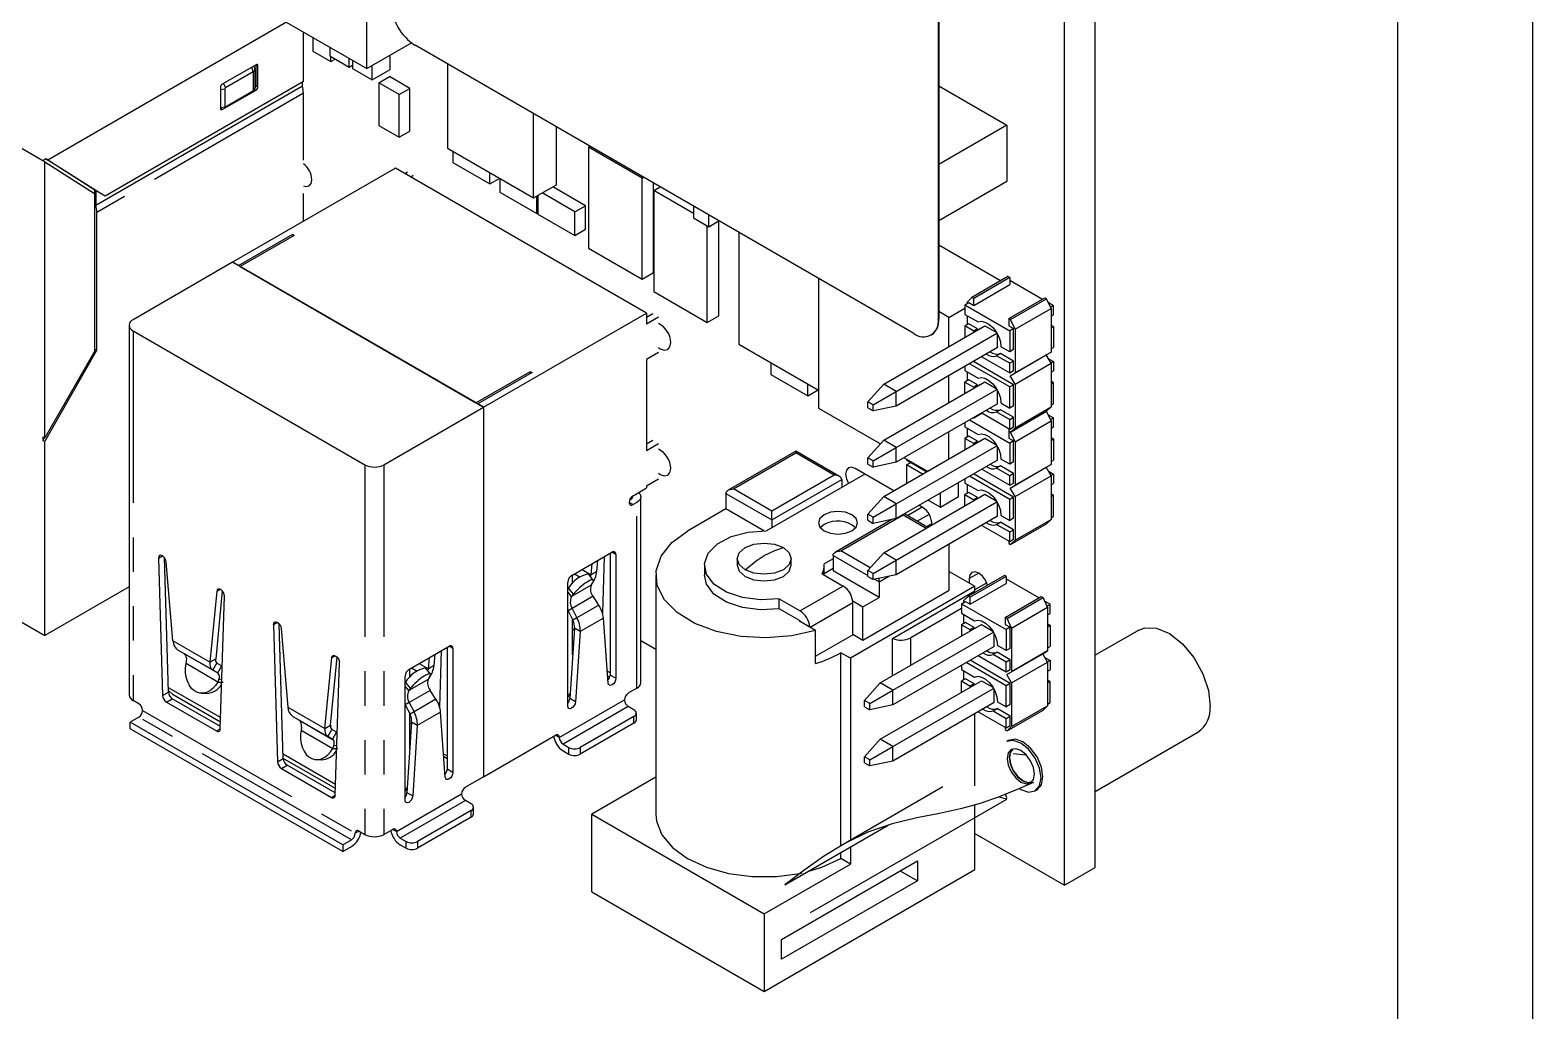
# Model space of a CAD drawing. Extents: x 5 to 415, y 3 to 292.
# Drawn here: x 359.5 to 415, y 59 to 95.2 of the extents above; entities that cross this region are included whole.
import ezdxf

# ---------------------------------------------------------------- set-up
doc = ezdxf.new("R2010")
doc.units = 0
doc.linetypes.add('PHANTOM', pattern=[12.7, 6.35, -1.27, 1.27, -1.27, 1.27, -1.27])
doc.layers.get('0').update_dxf_attribs({"linetype": 'CONTINUOUS'})

msp = doc.modelspace()

# ---------------------------------------------------------------- linework, layer by layer
at = {"color": 7, "linetype": 'CONTINUOUS'}
for p, q in [((415, 5), (415, 292)), ((410, 287), (410, 5)), ((398.842, 64.264), (398.842, 123.871)), ((397.711, 63.611), (397.711, 123.218)), ((393.045, 105.223), (393.045, 84.483)), ((393.063, 105.233), (393.063, 84.493)), ((371.95, 93.732), (371.95, 99.285)), ((359.994, 90.334), (348.906, 96.735)), ((366.647, 96.794), (371.95, 93.732)), ((368.985, 95.444), (360.178, 90.359)), ((369.61, 93.252), (369.61, 95.083)), ((369.962, 94.88), (369.962, 94.371)), ((369.962, 94.371), (370.62, 93.991)), ((370.586, 94.519), (370.586, 94.199)), ((371.95, 93.732), (373.599, 94.684)), ((392.147, 83.964), (373.737, 94.592)), ((367.864, 93.876), (366.619, 93.158)), ((367.864, 93.106), (367.864, 93.876)), ((367.934, 93.065), (367.934, 93.836)), ((370.586, 94.199), (371.305, 93.784)), ((370.62, 93.991), (370.62, 94.18)), ((370.62, 93.991), (370.783, 94.086)), ((371.305, 93.784), (371.305, 94.105)), ((371.305, 93.784), (371.43, 93.857)), ((371.43, 94.032), (371.43, 93.732)), ((372.149, 93.318), (372.149, 93.847)), ((372.821, 93.705), (372.821, 94.235)), ((374.926, 93.905), (374.926, 90.797)), ((369.61, 93.252), (362.299, 89.032)), ((367.755, 93.612), (366.731, 93.021)), ((367.774, 92.926), (367.774, 93.601)), ((367.826, 93.037), (367.826, 93.712)), ((369.575, 93.097), (369.575, 93.232)), ((371.43, 93.732), (372.149, 93.318)), ((372.149, 93.318), (372.821, 93.705)), ((372.396, 93.211), (372.785, 93.436)), ((372.396, 93.211), (372.396, 91.635)), ((373.15, 92.776), (372.396, 93.211)), ((373.539, 93), (372.785, 93.436)), ((361.952, 88.697), (369.575, 93.097)), ((366.548, 93.035), (366.548, 92.265)), ((366.619, 92.224), (367.864, 92.942)), ((366.712, 92.988), (366.712, 92.313)), ((366.712, 92.313), (367.774, 92.926)), ((367.826, 93.037), (367.774, 92.926)), ((369.61, 90.35), (369.61, 92.822)), ((373.15, 92.776), (373.539, 93)), ((373.15, 91.2), (373.15, 92.776)), ((373.539, 91.424), (373.539, 93)), ((393.063, 93.098), (395.577, 91.647)), ((366.712, 92.313), (366.548, 92.288)), ((366.548, 92.265), (366.602, 92.296)), ((372.396, 91.635), (373.15, 91.2)), ((378.108, 88.96), (378.108, 92.068)), ((378.957, 89.45), (378.957, 91.579)), ((395.577, 91.647), (393.063, 90.196)), ((395.577, 91.647), (395.577, 89.573)), ((373.15, 91.2), (373.539, 91.424)), ((374.926, 90.797), (378.108, 88.96)), ((375.127, 90.681), (375.127, 90.266)), ((380.139, 90.837), (380.19, 90.867)), ((382.114, 89.696), (380.139, 90.837)), ((380.139, 90.837), (380.139, 87.104)), ((360.107, 90.4), (359.994, 90.334)), ((360.064, 90.293), (359.994, 90.334)), ((360.064, 80.108), (360.064, 90.293)), ((360.064, 90.293), (361.904, 89.125)), ((360.107, 90.4), (360.178, 90.359)), ((361.917, 89.253), (360.107, 90.4)), ((361.988, 89.212), (360.178, 90.359)), ((373.011, 90.06), (367.001, 86.591)), ((382.275, 84.713), (373.011, 90.06)), ((373.457, 89.909), (373.365, 89.856)), ((375.127, 90.266), (376.492, 89.478)), ((376.492, 89.478), (376.492, 89.893)), ((373.669, 89.787), (373.577, 89.734)), ((376.492, 89.478), (376.852, 89.685)), ((376.869, 89.675), (376.869, 89.177)), ((378.108, 88.96), (378.957, 89.45)), ((380.024, 88.676), (378.82, 89.371)), ((382.114, 89.696), (382.166, 89.726)), ((382.114, 85.963), (382.114, 89.696)), ((382.539, 86.208), (382.539, 89.511)), ((382.545, 89.24), (382.776, 89.374)), ((395.577, 89.573), (393.063, 88.122)), ((361.904, 89.125), (361.904, 83.295)), ((361.917, 83.384), (361.917, 89.253)), ((361.917, 89.253), (361.952, 89.232)), ((361.952, 89.232), (361.988, 89.212)), ((361.952, 89.232), (361.952, 88.697)), ((361.952, 89.232), (362.264, 89.052)), ((362.299, 89.032), (361.988, 89.212)), ((362.264, 89.052), (362.299, 89.032)), ((369.61, 88.097), (369.61, 89.125)), ((376.869, 89.177), (378.234, 88.389)), ((378.234, 88.389), (378.234, 89.033)), ((378.27, 89.053), (378.27, 88.368)), ((379.635, 88.451), (378.431, 89.146)), ((384.015, 88.392), (382.545, 89.24)), ((382.545, 89.24), (382.545, 85.507)), ((361.988, 83.343), (361.988, 88.422)), ((378.234, 88.389), (378.27, 88.41)), ((378.27, 88.368), (379.635, 87.58)), ((379.635, 88.451), (380.024, 88.676)), ((379.635, 87.58), (379.635, 88.451)), ((380.024, 87.805), (380.024, 88.676)), ((384.015, 88.659), (384.015, 88.229)), ((384.015, 88.229), (384.58, 87.902)), ((384.58, 87.902), (384.58, 88.332)), ((379.635, 87.58), (380.024, 87.805)), ((384.521, 84.366), (384.521, 87.937)), ((384.58, 87.902), (384.953, 88.117)), ((384.945, 84.611), (384.945, 88.113)), ((385.685, 87.695), (385.685, 83.57)), ((367.213, 86.468), (369.223, 87.628)), ((369.27, 87.575), (367.283, 86.428)), ((369.223, 87.628), (369.223, 87.548)), ((380.139, 87.104), (382.114, 85.963)), ((395.346, 85.9), (393.063, 87.218)), ((367.001, 86.591), (363.324, 84.468)), ((376.264, 81.243), (367.001, 86.591)), ((367.001, 86.591), (367.213, 86.468)), ((367.283, 86.428), (375.981, 81.406)), ((382.114, 85.963), (382.539, 86.208)), ((388.628, 85.996), (388.628, 81.205)), ((395.621, 86.06), (394.292, 85.292)), ((395.684, 86.023), (394.355, 85.256)), ((395.684, 86.023), (395.621, 86.06)), ((395.684, 86.023), (395.684, 85.764)), ((382.545, 85.507), (384.521, 84.366)), ((394.355, 84.997), (395.684, 85.764)), ((395.684, 85.93), (396.897, 85.23)), ((393.436, 84.553), (394.032, 84.897)), ((394.032, 85.018), (394.176, 85.101)), ((394.032, 85.018), (394.032, 84.665)), ((394.032, 85.018), (395.684, 84.064)), ((394.292, 85.292), (394.122, 85.132)), ((394.122, 85.069), (394.122, 85.132)), ((394.176, 85.101), (394.355, 84.997)), ((394.355, 85.256), (394.292, 85.292)), ((394.355, 84.997), (394.355, 85.256)), ((395.648, 84.51), (396.978, 85.277)), ((395.711, 84.473), (397.04, 85.241)), ((395.882, 84.116), (397.211, 84.883)), ((396.978, 85.277), (397.04, 85.241)), ((397.211, 84.883), (397.04, 85.241)), ((397.102, 85.112), (397.301, 84.997)), ((397.188, 84.932), (397.301, 84.997)), ((397.211, 84.883), (397.211, 83.275)), ((397.301, 84.655), (397.301, 84.997)), ((376.264, 81.243), (382.275, 84.713)), ((382.275, 84.713), (382.275, 84.305)), ((382.508, 84.684), (382.275, 84.549)), ((382.72, 84.562), (382.275, 84.305)), ((384.521, 84.366), (384.945, 84.611)), ((393.436, 84.553), (393.063, 84.769)), ((393.436, 83.481), (393.436, 84.553)), ((394.032, 84.665), (394.516, 84.386)), ((394.122, 84.292), (394.122, 84.613)), ((395.648, 84.51), (395.648, 84.25)), ((395.711, 84.473), (395.648, 84.51)), ((395.882, 84.116), (395.711, 84.473)), ((397.211, 84.603), (397.301, 84.655)), ((363.178, 84.264), (363.178, 70.628)), ((363.324, 84.06), (371.88, 79.12)), ((391.033, 82.094), (394.768, 84.25)), ((391.5, 81.824), (395.214, 83.968)), ((392.782, 83.901), (392.8, 83.912)), ((394.176, 84.323), (394.032, 84.24)), ((394.355, 84.053), (394.032, 84.24)), ((394.032, 84.24), (394.032, 83.825)), ((394.499, 84.136), (394.176, 84.323)), ((394.499, 84.136), (394.355, 84.053)), ((394.356, 84.012), (394.355, 84.053)), ((394.5, 84.095), (394.499, 84.136)), ((394.768, 84.25), (395.191, 84.006)), ((395.235, 83.441), (395.235, 83.929)), ((395.648, 84.25), (395.828, 84.147)), ((395.828, 84.147), (395.684, 84.064)), ((395.684, 84.064), (395.684, 83.286)), ((395.828, 83.369), (395.828, 84.147)), ((395.882, 84.116), (395.882, 82.508)), ((397.211, 84.271), (397.301, 84.219)), ((397.211, 84.167), (397.301, 84.219)), ((397.301, 84.219), (397.301, 83.441)), ((360.064, 79.975), (361.988, 83.343)), ((361.904, 83.295), (360.064, 80.108)), ((361.904, 83.362), (361.917, 83.384)), ((361.917, 83.384), (361.988, 83.343)), ((382.72, 83.255), (382.275, 82.998)), ((385.685, 83.57), (388.628, 81.871)), ((395.235, 83.441), (391.5, 81.285)), ((395.344, 83.223), (395.201, 83.14)), ((395.828, 82.944), (395.344, 83.223)), ((395.684, 83.286), (395.361, 83.473)), ((395.828, 83.369), (395.684, 83.286)), ((397.211, 83.275), (395.882, 82.508)), ((397.031, 83.172), (397.211, 83.275)), ((397.211, 83.39), (397.301, 83.441)), ((382.275, 82.998), (382.275, 79.634)), ((386.873, 82.884), (386.873, 82.448)), ((394.032, 82.747), (394.032, 82.591)), ((395.684, 81.99), (394.202, 82.845)), ((395.828, 82.073), (394.346, 82.928)), ((394.652, 83.104), (395.684, 82.508)), ((395.684, 82.861), (395.201, 83.14)), ((395.828, 82.944), (395.684, 82.861)), ((395.684, 82.508), (395.684, 82.861)), ((395.702, 82.404), (397.031, 83.172)), ((395.828, 82.591), (395.828, 82.944)), ((395.882, 82.093), (397.211, 82.861)), ((397.211, 82.861), (397.031, 83.172)), ((397.112, 83.032), (397.301, 82.923)), ((397.301, 82.923), (397.207, 82.868)), ((397.211, 82.861), (397.211, 81.253)), ((397.301, 82.923), (397.301, 82.581)), ((375.981, 81.406), (377.968, 82.553)), ((378.061, 82.526), (376.052, 81.366)), ((377.968, 82.553), (377.968, 82.472)), ((386.873, 82.448), (388.238, 81.66)), ((391.033, 80.02), (394.768, 82.176)), ((393.436, 81.407), (393.436, 82.403)), ((394.032, 82.591), (394.516, 82.312)), ((394.176, 82.249), (394.032, 82.166)), ((394.032, 82.166), (394.355, 81.979)), ((394.032, 81.751), (394.032, 82.166)), ((394.122, 82.218), (394.122, 82.539)), ((394.499, 82.062), (394.176, 82.249)), ((394.768, 82.176), (395.191, 81.932)), ((395.684, 82.508), (395.828, 82.591)), ((395.702, 82.404), (395.882, 82.508)), ((395.882, 82.093), (395.702, 82.404)), ((397.211, 82.529), (397.301, 82.581)), ((397.301, 82.145), (397.211, 82.197)), ((397.211, 82.093), (397.301, 82.145)), ((397.301, 81.367), (397.301, 82.145)), ((388.238, 81.66), (388.238, 82.096)), ((388.238, 81.66), (388.616, 81.878)), ((390.449, 81.446), (391.033, 82.094)), ((390.646, 81.332), (391.5, 81.824)), ((391.5, 81.824), (391.033, 82.094)), ((391.5, 79.75), (395.214, 81.894)), ((391.5, 81.285), (391.5, 81.824)), ((394.499, 82.062), (394.355, 81.979)), ((394.355, 81.979), (394.356, 81.938)), ((394.499, 82.062), (394.5, 82.021)), ((395.235, 81.367), (395.235, 81.855)), ((395.828, 82.073), (395.684, 81.99)), ((395.684, 81.212), (395.684, 81.99)), ((395.828, 81.295), (395.828, 82.073)), ((395.882, 82.093), (395.882, 80.486)), ((372.587, 79.12), (376.264, 81.243)), ((376.052, 81.366), (376.264, 81.243)), ((376.264, 81.243), (376.264, 67.607)), ((388.628, 81.205), (390.912, 79.886)), ((390.646, 81.332), (390.449, 81.446)), ((390.449, 81.217), (390.449, 81.446)), ((390.449, 81.217), (390.646, 81.103)), ((390.646, 81.103), (390.646, 81.332)), ((391.5, 81.285), (390.646, 81.103)), ((395.235, 81.367), (391.5, 79.211)), ((394.355, 80.849), (394.661, 81.025)), ((394.652, 81.03), (395.684, 80.434)), ((395.201, 81.066), (395.344, 81.149)), ((395.201, 81.066), (395.684, 80.787)), ((395.828, 80.87), (395.344, 81.149)), ((395.361, 81.399), (395.684, 81.212)), ((395.828, 81.295), (395.684, 81.212)), ((395.711, 80.325), (397.04, 81.093)), ((395.882, 80.486), (397.211, 81.253)), ((397.04, 81.093), (397.211, 81.253)), ((397.211, 80.735), (397.04, 81.093)), ((397.211, 81.316), (397.301, 81.367)), ((394.032, 80.673), (394.032, 80.517)), ((394.032, 80.517), (394.516, 80.238)), ((394.122, 80.144), (394.122, 80.465)), ((394.202, 80.771), (395.684, 79.916)), ((394.346, 80.854), (394.355, 80.849)), ((394.355, 80.849), (394.355, 80.859)), ((395.648, 80.455), (395.648, 80.362)), ((395.684, 80.787), (395.828, 80.87)), ((395.684, 80.434), (395.684, 80.787)), ((395.684, 80.434), (395.828, 80.517)), ((395.882, 80.486), (395.711, 80.325)), ((395.828, 80.517), (395.828, 80.87)), ((395.882, 79.968), (397.211, 80.735)), ((397.102, 80.964), (397.301, 80.849)), ((397.188, 80.784), (397.301, 80.849)), ((397.211, 80.735), (397.211, 79.127)), ((397.211, 80.455), (397.301, 80.507)), ((397.301, 80.507), (397.301, 80.849)), ((359.994, 80.149), (360.064, 80.108)), ((359.994, 80.149), (359.994, 80.016)), ((359.994, 80.016), (360.051, 80.116)), ((359.994, 80.016), (360.064, 79.975)), ((360.064, 72.819), (360.064, 79.975)), ((382.507, 80.014), (382.275, 79.879)), ((382.72, 79.891), (382.275, 79.634)), ((390.449, 79.372), (391.033, 80.02)), ((391.033, 77.946), (394.768, 80.102)), ((391.5, 79.75), (391.033, 80.02)), ((393.436, 79.333), (393.436, 80.329)), ((394.176, 80.175), (394.032, 80.092)), ((394.355, 79.905), (394.032, 80.092)), ((394.032, 80.092), (394.032, 79.677)), ((394.499, 79.988), (394.176, 80.175)), ((394.499, 79.988), (394.355, 79.905)), ((394.356, 79.864), (394.355, 79.905)), ((394.5, 79.947), (394.499, 79.988)), ((394.768, 80.102), (395.191, 79.858)), ((395.648, 80.362), (395.648, 80.102)), ((395.711, 80.325), (395.648, 80.362)), ((395.648, 80.102), (395.828, 79.999)), ((395.828, 79.999), (395.684, 79.916)), ((395.684, 79.916), (395.684, 79.138)), ((395.882, 79.968), (395.711, 80.325)), ((395.828, 79.221), (395.828, 79.999)), ((395.882, 79.968), (395.882, 78.36)), ((397.211, 80.123), (397.301, 80.071)), ((397.211, 80.019), (397.301, 80.071)), ((397.301, 80.071), (397.301, 79.293)), ((387.79, 79.62), (385.292, 78.178)), ((389.404, 78.689), (387.79, 79.62)), ((387.79, 79.62), (387.79, 79.553)), ((390.646, 79.258), (390.449, 79.372)), ((390.449, 79.143), (390.449, 79.372)), ((390.646, 79.258), (391.5, 79.75)), ((391.5, 77.676), (395.214, 79.82)), ((391.5, 79.211), (391.5, 79.75)), ((391.791, 79.379), (392.653, 78.881)), ((391.87, 79.334), (391.87, 79.299)), ((395.235, 79.293), (395.235, 79.781)), ((348.835, 79.302), (360.064, 72.819)), ((391.404, 78.16), (389.982, 78.981)), ((390.449, 79.143), (390.646, 79.029)), ((390.646, 79.029), (390.646, 79.258)), ((391.5, 79.211), (390.646, 79.029)), ((395.235, 79.293), (391.5, 77.137)), ((391.87, 79.299), (392.623, 78.864)), ((391.87, 79.112), (392.031, 79.206)), ((392.462, 78.771), (391.87, 79.112)), ((391.87, 79.112), (391.87, 78.429)), ((395.828, 77.925), (394.346, 78.78)), ((394.652, 78.956), (395.684, 78.36)), ((395.344, 79.075), (395.201, 78.992)), ((395.684, 78.713), (395.201, 78.992)), ((395.828, 78.796), (395.344, 79.075)), ((395.684, 79.138), (395.361, 79.325)), ((395.828, 79.221), (395.684, 79.138)), ((395.828, 78.796), (395.684, 78.713)), ((395.702, 78.256), (397.031, 79.024)), ((395.828, 78.443), (395.828, 78.796)), ((397.211, 79.127), (395.882, 78.36)), ((397.031, 79.024), (397.211, 79.127)), ((397.211, 78.713), (397.031, 79.024)), ((397.112, 78.884), (397.301, 78.775)), ((397.211, 79.241), (397.301, 79.293)), ((381.78, 77.976), (382.275, 78.262)), ((382.72, 78.585), (382.275, 78.327)), ((382.275, 78.327), (382.275, 78.262)), ((390.336, 78.777), (386.71, 76.684)), ((389.487, 78.573), (389.487, 78.287)), ((393.799, 77.945), (393.799, 78.464)), ((394.032, 78.599), (394.032, 78.443)), ((394.032, 78.443), (394.516, 78.164)), ((394.122, 78.07), (394.122, 78.391)), ((395.684, 77.842), (394.202, 78.697)), ((395.684, 78.36), (395.684, 78.713)), ((395.684, 78.36), (395.828, 78.443)), ((395.702, 78.256), (395.882, 78.36)), ((395.882, 77.945), (395.702, 78.256)), ((395.882, 77.945), (397.211, 78.713)), ((397.301, 78.775), (397.207, 78.72)), ((397.211, 78.713), (397.211, 77.105)), ((397.211, 78.381), (397.301, 78.433)), ((397.301, 78.775), (397.301, 78.433)), ((381.657, 77.824), (381.709, 77.854)), ((381.921, 77.731), (381.78, 77.65)), ((382.067, 71.077), (382.067, 77.935)), ((385.209, 78.063), (385.209, 77.491)), ((390.449, 77.298), (391.033, 77.946)), ((390.646, 77.184), (391.5, 77.676)), ((391.033, 75.872), (394.768, 78.028)), ((391.5, 77.676), (391.033, 77.946)), ((391.5, 75.602), (395.214, 77.746)), ((391.5, 77.137), (391.5, 77.676)), ((392.677, 77.817), (393.127, 77.557)), ((393.127, 77.557), (393.127, 78.076)), ((393.127, 77.557), (393.799, 77.945)), ((394.176, 78.101), (394.032, 78.018)), ((394.032, 78.018), (394.355, 77.831)), ((394.032, 77.603), (394.032, 78.018)), ((394.499, 77.914), (394.176, 78.101)), ((394.499, 77.914), (394.355, 77.831)), ((394.355, 77.831), (394.356, 77.79)), ((394.499, 77.914), (394.5, 77.873)), ((394.768, 78.028), (395.191, 77.784)), ((395.235, 77.219), (395.235, 77.707)), ((395.828, 77.925), (395.684, 77.842)), ((395.684, 77.064), (395.684, 77.842)), ((395.828, 77.147), (395.828, 77.925)), ((395.882, 77.945), (395.882, 76.338)), ((397.301, 77.997), (397.211, 78.049)), ((397.211, 77.945), (397.301, 77.997)), ((397.301, 77.219), (397.301, 77.997)), ((385.209, 77.491), (383.795, 76.675)), ((386.605, 76.685), (385.209, 77.491)), ((386.906, 77.083), (386.906, 77.41)), ((390.646, 77.184), (390.449, 77.298)), ((390.449, 77.069), (390.449, 77.298)), ((390.646, 76.955), (390.646, 77.184)), ((391.5, 77.137), (390.646, 76.955)), ((395.235, 77.219), (391.5, 75.063)), ((392.658, 76.81), (391.796, 77.308)), ((392.457, 77.553), (391.914, 77.239)), ((392.707, 77.289), (392.268, 77.035)), ((392.457, 77.553), (392.338, 77.621)), ((395.361, 77.251), (395.684, 77.064)), ((395.828, 77.147), (395.684, 77.064)), ((397.211, 77.167), (397.301, 77.219)), ((386.906, 77.083), (386.906, 76.797)), ((388.833, 76.91), (388.694, 76.797)), ((391.353, 77.106), (389.252, 75.892)), ((390.449, 77.069), (390.646, 76.955)), ((394.652, 76.882), (395.684, 76.286)), ((395.201, 76.918), (395.344, 77.001)), ((395.201, 76.918), (395.684, 76.639)), ((395.828, 76.722), (395.344, 77.001)), ((395.684, 76.639), (395.828, 76.722)), ((395.684, 76.286), (395.684, 76.639)), ((395.711, 76.177), (397.04, 76.945)), ((395.828, 76.369), (395.828, 76.722)), ((395.882, 76.338), (397.211, 77.105)), ((397.04, 76.945), (397.211, 77.105)), ((393.447, 74.491), (393.447, 76.187)), ((395.648, 76.307), (395.648, 76.214)), ((395.648, 76.214), (395.711, 76.177)), ((395.684, 76.286), (395.828, 76.369)), ((395.882, 76.338), (395.711, 76.177)), ((364.265, 75.672), (364.415, 70.604)), ((364.627, 70.727), (364.48, 75.693)), ((364.798, 72.626), (364.547, 75.532)), ((379.517, 75.037), (381.002, 75.894)), ((380.235, 75.063), (380.274, 75.474)), ((380.447, 75.185), (380.487, 75.597)), ((380.714, 75.728), (380.65, 73.658)), ((380.931, 75.853), (380.931, 71.362)), ((381.143, 75.813), (381.143, 71.24)), ((385.623, 75.654), (385.623, 75.409)), ((387.623, 75.409), (387.623, 75.654)), ((389.169, 75.654), (388.832, 75.46)), ((389.169, 75.777), (389.169, 75.205)), ((390.449, 75.224), (391.033, 75.872)), ((390.646, 75.11), (391.5, 75.602)), ((391.5, 75.602), (391.033, 75.872)), ((391.5, 75.063), (391.5, 75.602)), ((379.552, 74.745), (379.552, 75.057)), ((380.315, 74.865), (380.132, 75.094)), ((380.447, 75.185), (380.235, 75.063)), ((382.623, 75.042), (382.623, 66.223)), ((384.413, 75.409), (384.413, 75.042)), ((388.764, 75.092), (389.54, 74.644)), ((388.833, 75.052), (388.833, 75.409)), ((389.169, 75.287), (388.833, 75.093)), ((390.866, 74.226), (389.169, 75.205)), ((390.646, 75.11), (390.449, 75.224)), ((390.449, 74.995), (390.449, 75.224)), ((390.449, 74.995), (390.646, 74.881)), ((390.646, 74.881), (390.646, 75.11)), ((391.5, 75.063), (390.646, 74.881)), ((390.866, 74.797), (390.866, 74.928)), ((393.447, 75.185), (394.401, 74.634)), ((395.496, 75.036), (394.167, 74.269)), ((394.189, 74.919), (394.189, 74.756)), ((395.559, 75), (394.23, 74.233)), ((395.559, 75), (395.496, 75.036)), ((395.559, 75), (395.559, 74.741)), ((395.559, 74.907), (396.771, 74.207)), ((363.178, 74.617), (360.064, 72.819)), ((366.415, 74.454), (366.164, 71.838)), ((366.616, 74.467), (366.376, 71.961)), ((379.375, 70.219), (379.375, 74.792)), ((379.394, 74.57), (379.375, 74.546)), ((379.513, 74.256), (379.375, 74.427)), ((379.577, 74.341), (379.513, 74.256)), ((380.226, 74.659), (380.265, 74.719)), ((380.233, 74.672), (380.282, 74.748)), ((380.265, 74.719), (380.264, 74.72)), ((394.401, 74.634), (389.805, 71.98)), ((390.265, 72.654), (393.447, 74.491)), ((390.866, 74.797), (390.866, 74.226)), ((391.361, 72.715), (394.401, 74.47)), ((394.23, 73.974), (395.559, 74.741)), ((394.401, 74.511), (394.84, 74.764)), ((394.401, 74.47), (394.401, 74.634)), ((366.546, 69.374), (366.697, 74.268)), ((379.531, 73.82), (379.381, 73.734)), ((379.531, 73.82), (379.712, 73.471)), ((380.517, 73.936), (380.305, 74.267)), ((387.173, 74.174), (387.949, 73.726)), ((387.173, 73.806), (387.173, 74.174)), ((387.949, 73.358), (387.173, 73.806)), ((389.89, 74.095), (390.265, 73.879)), ((389.894, 72.848), (389.894, 74.032)), ((390.265, 73.879), (390.866, 74.226)), ((390.265, 72.654), (390.265, 73.879)), ((393.906, 73.817), (392.031, 72.734)), ((393.906, 73.994), (394.05, 74.077)), ((393.906, 73.994), (395.559, 73.04)), ((393.906, 73.994), (393.906, 73.642)), ((394.167, 74.269), (393.996, 74.108)), ((393.996, 74.046), (393.996, 74.108)), ((394.05, 74.077), (394.23, 73.974)), ((394.23, 74.233), (394.167, 74.269)), ((394.23, 73.974), (394.23, 74.233)), ((395.523, 73.486), (396.852, 74.254)), ((395.586, 73.45), (396.915, 74.217)), ((395.756, 73.092), (397.085, 73.86)), ((396.852, 74.254), (396.915, 74.217)), ((397.085, 73.86), (396.915, 74.217)), ((396.976, 74.088), (397.175, 73.974)), ((397.062, 73.908), (397.175, 73.974)), ((397.085, 73.86), (397.085, 72.252)), ((397.175, 73.631), (397.175, 73.974)), ((368.87, 68.278), (368.722, 73.244)), ((379.381, 73.734), (379.562, 73.384)), ((379.552, 72.109), (379.552, 73.402)), ((379.602, 73.273), (379.552, 73.301)), ((379.712, 73.471), (379.562, 73.384)), ((380.861, 71.064), (380.69, 73.464)), ((387.931, 73.348), (387.949, 73.358)), ((388.519, 73.009), (387.931, 73.348)), ((387.949, 73.338), (387.949, 73.358)), ((393.906, 73.642), (394.39, 73.363)), ((394.05, 73.299), (393.906, 73.217)), ((393.996, 73.268), (393.996, 73.59)), ((394.373, 73.113), (394.05, 73.299)), ((395.523, 73.486), (395.523, 73.227)), ((395.586, 73.45), (395.523, 73.486)), ((395.756, 73.092), (395.586, 73.45)), ((397.085, 73.58), (397.175, 73.631)), ((397.085, 73.248), (397.175, 73.196)), ((368.507, 73.223), (368.658, 68.155)), ((368.789, 73.083), (369.041, 70.177)), ((379.617, 73.09), (379.446, 70.492)), ((379.612, 73.022), (379.552, 73.056)), ((379.829, 72.967), (379.617, 73.09)), ((379.829, 72.967), (379.658, 70.37)), ((388.519, 71.784), (388.519, 73.009)), ((388.519, 72.054), (389.894, 72.848)), ((389.894, 72.868), (390.265, 72.654)), ((390.907, 71.07), (394.643, 73.227)), ((391.361, 71.332), (391.361, 72.715)), ((391.374, 70.801), (395.088, 72.945)), ((394.23, 73.03), (393.906, 73.217)), ((393.906, 73.217), (393.906, 72.802)), ((394.373, 73.113), (394.23, 73.03)), ((394.231, 72.989), (394.23, 73.03)), ((394.374, 73.072), (394.373, 73.113)), ((394.643, 73.227), (395.065, 72.983)), ((395.11, 72.418), (395.11, 72.906)), ((395.523, 73.227), (395.702, 73.123)), ((395.702, 73.123), (395.559, 73.04)), ((395.559, 73.04), (395.559, 72.263)), ((395.702, 72.346), (395.702, 73.123)), ((395.756, 73.092), (395.756, 71.485)), ((397.085, 73.144), (397.175, 73.196)), ((397.175, 73.196), (397.175, 72.418)), ((400.456, 73.022), (398.842, 72.091)), ((365.197, 72.159), (364.98, 72.285)), ((366.448, 71.437), (365.197, 72.159)), ((373.506, 71.567), (374.991, 72.425)), ((374.437, 71.716), (374.476, 72.127)), ((374.703, 72.258), (374.64, 70.188)), ((374.921, 72.384), (374.921, 67.893)), ((375.133, 72.343), (375.133, 67.77)), ((382.067, 72.641), (382.623, 72.321)), ((389.452, 65.056), (389.452, 72.184)), ((389.805, 71.98), (389.452, 72.184)), ((395.11, 72.418), (391.374, 70.262)), ((395.219, 72.2), (395.075, 72.117)), ((395.702, 71.92), (395.219, 72.2)), ((395.559, 72.263), (395.235, 72.449)), ((395.702, 72.346), (395.559, 72.263)), ((395.577, 71.381), (396.906, 72.148)), ((397.085, 72.252), (395.756, 71.485)), ((396.906, 72.148), (397.085, 72.252)), ((397.085, 71.837), (396.906, 72.148)), ((397.085, 72.366), (397.175, 72.418)), ((365.286, 71.781), (365.3, 71.884)), ((366.164, 71.838), (366.376, 71.961)), ((366.272, 71.539), (366.422, 71.799)), ((366.422, 71.799), (366.598, 71.697)), ((366.448, 71.437), (366.598, 71.697)), ((370.406, 69.389), (370.657, 72.004)), ((370.618, 69.511), (370.859, 72.018)), ((370.789, 66.925), (370.939, 71.819)), ((373.542, 71.275), (373.542, 71.588)), ((374.305, 71.396), (374.121, 71.624)), ((374.225, 71.593), (374.264, 72.005)), ((374.437, 71.716), (374.225, 71.593)), ((389.805, 71.98), (389.805, 65.267)), ((393.906, 71.723), (393.906, 71.568)), ((393.906, 71.568), (394.39, 71.289)), ((395.559, 70.966), (394.077, 71.822)), ((395.702, 71.049), (394.22, 71.905)), ((394.526, 72.081), (395.559, 71.485)), ((395.559, 71.837), (395.075, 72.117)), ((395.702, 71.92), (395.559, 71.837)), ((395.559, 71.485), (395.559, 71.837)), ((395.559, 71.485), (395.702, 71.568)), ((395.702, 71.568), (395.702, 71.92)), ((395.756, 71.07), (397.085, 71.837)), ((396.987, 72.008), (397.175, 71.9)), ((397.175, 71.9), (397.081, 71.845)), ((397.085, 71.837), (397.085, 70.23)), ((397.175, 71.9), (397.175, 71.557)), ((366.272, 71.539), (366.448, 71.437)), ((366.496, 71.194), (366.458, 71.104)), ((366.458, 71.104), (366.645, 71.097)), ((373.365, 66.75), (373.365, 71.322)), ((373.383, 71.1), (373.365, 71.076)), ((374.215, 71.189), (374.255, 71.249)), ((374.223, 71.202), (374.272, 71.279)), ((374.255, 71.249), (374.253, 71.25)), ((380.842, 71.326), (380.917, 71.283)), ((390.323, 70.422), (390.907, 71.07)), ((390.907, 68.996), (394.643, 71.153)), ((391.374, 70.801), (390.907, 71.07)), ((394.05, 71.225), (393.906, 71.143)), ((393.906, 71.143), (394.23, 70.956)), ((393.906, 70.728), (393.906, 71.143)), ((393.996, 71.194), (393.996, 71.516)), ((394.373, 71.039), (394.05, 71.225)), ((394.373, 71.039), (394.23, 70.956)), ((394.373, 71.039), (394.374, 70.998)), ((394.643, 71.153), (395.065, 70.909)), ((395.702, 71.049), (395.559, 70.966)), ((395.577, 71.381), (395.756, 71.485)), ((395.756, 71.07), (395.577, 71.381)), ((395.702, 70.272), (395.702, 71.049)), ((395.756, 71.07), (395.756, 69.463)), ((397.085, 71.505), (397.175, 71.557)), ((397.175, 71.122), (397.085, 71.174)), ((397.085, 71.07), (397.175, 71.122)), ((397.175, 70.344), (397.175, 71.122)), ((364.622, 70.907), (366.559, 69.789)), ((364.625, 70.807), (364.8, 70.632)), ((366.549, 69.46), (364.769, 70.488)), ((366.554, 69.619), (364.8, 70.632)), ((365.847, 70.692), (366.034, 70.685)), ((373.502, 70.786), (373.365, 70.957)), ((373.567, 70.872), (373.502, 70.786)), ((374.507, 70.466), (374.295, 70.797)), ((379.375, 70.628), (379.458, 70.675)), ((379.375, 70.553), (379.455, 70.632)), ((381.921, 70.872), (381.603, 70.689)), ((390.521, 70.308), (391.374, 70.801)), ((391.374, 68.727), (395.088, 70.871)), ((391.374, 70.262), (391.374, 70.801)), ((394.23, 70.956), (394.231, 70.915)), ((395.11, 70.344), (395.11, 70.832)), ((395.559, 70.189), (395.559, 70.966)), ((363.536, 70.301), (363.324, 70.423)), ((364.557, 70.365), (366.405, 69.298)), ((373.52, 70.35), (373.37, 70.264)), ((373.37, 70.264), (373.551, 69.915)), ((373.52, 70.35), (373.701, 70.001)), ((373.542, 68.64), (373.542, 69.933)), ((373.701, 70.001), (373.551, 69.915)), ((374.85, 67.594), (374.679, 69.994)), ((381.815, 70.076), (381.603, 70.199)), ((381.903, 69.709), (381.903, 69.954)), ((390.521, 70.308), (390.323, 70.422)), ((390.323, 70.194), (390.323, 70.422)), ((390.323, 70.194), (390.521, 70.08)), ((390.521, 70.08), (390.521, 70.308)), ((391.374, 70.262), (390.521, 70.08)), ((395.11, 70.344), (391.374, 68.187)), ((394.401, 67.274), (394.401, 69.935)), ((394.526, 70.007), (395.559, 69.411)), ((395.075, 70.043), (395.219, 70.126)), ((395.075, 70.043), (395.559, 69.763)), ((395.702, 69.846), (395.219, 70.126)), ((395.235, 70.375), (395.559, 70.189)), ((395.702, 70.272), (395.559, 70.189)), ((395.586, 69.302), (396.915, 70.069)), ((395.756, 69.463), (397.085, 70.23)), ((396.915, 70.069), (397.085, 70.23)), ((397.085, 70.292), (397.175, 70.344)), ((363.536, 69.811), (363.218, 69.627)), ((371.067, 65.096), (363.218, 69.627)), ((363.218, 69.382), (363.218, 69.627)), ((371.067, 64.851), (363.218, 69.382)), ((369.222, 69.836), (369.439, 69.71)), ((369.439, 69.71), (370.69, 68.988)), ((369.543, 69.434), (369.528, 69.331)), ((370.406, 69.389), (370.618, 69.511)), ((370.514, 69.09), (370.664, 69.349)), ((370.84, 69.248), (370.664, 69.349)), ((373.606, 69.62), (373.435, 67.022)), ((373.592, 69.803), (373.542, 69.832)), ((373.602, 69.552), (373.542, 69.587)), ((373.818, 69.497), (373.606, 69.62)), ((373.818, 69.497), (373.647, 66.9)), ((381.815, 69.831), (379.835, 68.689)), ((381.815, 69.587), (379.835, 68.444)), ((395.523, 69.432), (395.523, 69.338)), ((395.559, 69.763), (395.702, 69.846)), ((395.559, 69.411), (395.559, 69.763)), ((395.559, 69.411), (395.702, 69.494)), ((395.756, 69.463), (395.586, 69.302)), ((395.702, 69.494), (395.702, 69.846)), ((370.69, 68.988), (370.514, 69.09)), ((370.69, 68.988), (370.84, 69.248)), ((373.542, 69.077), (373.569, 69.061)), ((376.264, 67.607), (378.916, 69.138)), ((379.199, 68.811), (379.411, 68.689)), ((390.323, 68.348), (390.907, 68.996)), ((391.374, 68.727), (390.907, 68.996)), ((395.523, 69.338), (395.586, 69.302)), ((395.644, 68.946), (395.573, 68.905)), ((398.842, 67.068), (402.631, 69.255)), ((368.865, 68.458), (370.802, 67.34)), ((370.796, 67.17), (368.87, 68.282)), ((370.089, 68.243), (370.276, 68.236)), ((370.7, 68.655), (370.738, 68.744)), ((370.7, 68.655), (370.888, 68.648)), ((374.796, 68.353), (374.921, 68.281)), ((379.199, 68.566), (379.411, 68.444)), ((390.521, 68.234), (390.323, 68.348)), ((390.323, 68.12), (390.323, 68.348)), ((390.521, 68.234), (391.374, 68.727)), ((391.374, 68.187), (391.374, 68.727)), ((395.807, 68.465), (396.296, 68.413)), ((368.799, 67.916), (370.647, 66.849)), ((370.791, 67.011), (369.011, 68.038)), ((390.323, 68.12), (390.521, 68.006)), ((390.521, 68.006), (390.521, 68.234)), ((391.374, 68.187), (390.521, 68.006)), ((373.365, 67.158), (373.447, 67.205)), ((373.365, 67.083), (373.444, 67.163)), ((376.264, 67.607), (375.592, 67.219)), ((382.623, 67.588), (380.259, 66.223)), ((393.219, 67.238), (389.475, 65.076)), ((375.804, 66.607), (375.592, 66.729)), ((388.326, 62.604), (395.575, 66.788)), ((396.623, 67.086), (396.694, 67.127)), ((375.804, 66.362), (373.825, 65.219)), ((375.804, 66.117), (373.825, 64.974)), ((375.892, 66.239), (375.892, 66.484)), ((380.259, 66.223), (386.623, 62.55)), ((380.259, 63.366), (380.259, 66.223)), ((394.401, 64.182), (394.401, 66.571)), ((371.668, 65.607), (371.88, 65.484)), ((372.587, 65.484), (372.905, 65.668)), ((387.38, 63.619), (391.199, 65.824)), ((394.401, 65.521), (397.711, 63.611)), ((371.067, 65.096), (371.385, 65.28)), ((371.067, 65.096), (371.067, 64.851)), ((371.067, 64.851), (371.385, 65.035)), ((373.188, 65.341), (373.4, 65.219)), ((373.188, 65.096), (373.4, 64.974)), ((389.805, 65.019), (389.805, 64.386)), ((386.623, 62.55), (389.805, 64.386)), ((387.26, 61.61), (392.28, 64.509)), ((389.452, 64.591), (389.452, 64.815)), ((389.805, 64.386), (389.452, 64.591)), ((392.28, 64.509), (392.28, 63.774)), ((386.623, 59.692), (394.401, 64.182)), ((391.644, 64.141), (392.28, 63.774)), ((397.711, 63.611), (398.842, 64.264)), ((380.259, 63.366), (386.623, 59.692)), ((392.28, 63.774), (387.26, 60.876)), ((386.623, 62.55), (386.623, 59.692)), ((387.26, 60.876), (387.26, 61.61))]:
    msp.add_line(p, q, dxfattribs=at)
at = {"color": 8, "linetype": 'PHANTOM'}
for p, q in [((367.691, 93.777), (367.755, 93.612)), ((367.864, 93.876), (367.934, 93.836)), ((367.826, 93.712), (367.774, 93.601)), ((369.61, 92.822), (361.988, 88.422)), ((366.548, 92.963), (366.712, 92.988)), ((366.667, 93.186), (366.731, 93.021)), ((367.799, 92.98), (367.864, 92.942)), ((367.864, 93.106), (367.934, 93.065)), ((366.548, 92.265), (366.619, 92.224)), ((393.045, 84.483), (393.063, 84.493)), ((363.324, 84.06), (363.324, 70.423)), ((385.492, 78.226), (387.79, 79.553)), ((389.204, 78.736), (387.79, 79.553)), ((371.88, 79.12), (371.88, 65.484)), ((372.587, 79.12), (372.587, 65.484)), ((386.906, 77.41), (385.492, 78.226)), ((389.204, 78.736), (386.906, 77.41)), ((386.906, 77.083), (389.487, 78.573)), ((381.638, 77.731), (381.78, 77.65)), ((381.709, 77.914), (381.709, 77.854)), ((381.921, 70.872), (381.921, 77.731)), ((385.209, 78.063), (386.906, 77.083)), ((389.452, 75.94), (391.75, 77.267)), ((391.75, 77.267), (392.6, 76.776)), ((392.81, 76.94), (392.622, 76.831)), ((364.265, 75.672), (364.411, 75.757)), ((381.143, 75.813), (381.002, 75.894)), ((389.169, 75.777), (390.449, 75.038)), ((390.532, 75.316), (389.452, 75.94)), ((379.615, 75.094), (379.827, 74.972)), ((379.898, 75.257), (380.235, 75.063)), ((390.866, 74.797), (391.225, 75.004)), ((394.543, 75.124), (394.189, 74.919)), ((366.415, 74.454), (366.541, 74.526)), ((379.577, 74.341), (379.394, 74.57)), ((380.233, 74.672), (379.513, 74.256)), ((389.54, 74.644), (387.949, 73.726)), ((390.7, 74.893), (390.866, 74.797)), ((380.305, 74.267), (379.531, 73.82)), ((380.517, 73.936), (379.712, 73.471)), ((388.32, 73.123), (389.894, 74.032)), ((368.507, 73.223), (368.654, 73.307)), ((380.69, 73.464), (379.829, 72.967)), ((392.031, 71.719), (392.031, 72.734)), ((366.164, 71.838), (364.798, 72.626)), ((366.272, 71.539), (364.98, 72.285)), ((375.133, 72.343), (374.991, 72.425)), ((379.56, 72.235), (379.552, 72.24)), ((366.458, 71.104), (365.286, 71.781)), ((370.657, 72.004), (370.783, 72.077)), ((373.605, 71.624), (373.816, 71.502)), ((373.888, 71.788), (374.225, 71.593)), ((366.496, 71.194), (366.603, 71.227)), ((373.567, 70.872), (373.383, 71.1)), ((374.223, 71.202), (373.502, 70.786)), ((380.931, 71.444), (380.829, 71.503)), ((381.143, 71.24), (380.931, 71.362)), ((364.415, 70.604), (364.627, 70.727)), ((364.557, 70.365), (364.769, 70.488)), ((374.295, 70.797), (373.52, 70.35)), ((374.507, 70.466), (373.701, 70.001)), ((379.658, 70.37), (379.446, 70.492)), ((363.678, 70.056), (371.526, 65.525)), ((369.041, 70.177), (370.406, 69.389)), ((374.679, 69.994), (373.818, 69.497)), ((379.057, 69.056), (381.461, 70.444)), ((381.603, 70.199), (379.199, 68.811)), ((371.385, 65.28), (363.536, 69.811)), ((366.405, 69.298), (366.546, 69.38)), ((369.222, 69.836), (370.514, 69.09)), ((381.815, 69.587), (381.815, 69.831)), ((369.528, 69.331), (370.7, 68.655)), ((373.542, 69.178), (373.576, 69.159)), ((379.057, 69.056), (378.916, 69.138)), ((368.658, 68.155), (368.87, 68.278)), ((370.738, 68.744), (370.846, 68.778)), ((374.789, 68.459), (374.921, 68.382)), ((379.411, 68.444), (379.411, 68.689)), ((379.835, 68.689), (379.835, 68.444)), ((368.799, 67.916), (369.011, 68.038)), ((375.133, 67.77), (374.921, 67.893)), ((370.647, 66.849), (370.789, 66.931)), ((373.047, 65.586), (375.451, 66.974)), ((375.592, 66.729), (373.188, 65.341)), ((373.647, 66.9), (373.435, 67.022)), ((375.804, 66.117), (375.804, 66.362)), ((371.668, 65.607), (371.526, 65.525)), ((373.047, 65.586), (372.905, 65.668)), ((373.4, 64.974), (373.4, 65.219)), ((373.825, 65.219), (373.825, 64.974))]:
    msp.add_line(p, q, dxfattribs=at)
at = {"color": 7, "linetype": 'CONTINUOUS', "flags": 128}
for points in [[(369.61, 89.413), (369.708, 89.385), (369.823, 89.407), (369.899, 89.496), (369.926, 89.636)], [(394.516, 84.386), (394.635, 84.412), (394.773, 84.384), (394.919, 84.304), (395.059, 84.179), (395.182, 84.02), (395.279, 83.838), (395.34, 83.651), (395.361, 83.473)], [(382.72, 83.441), (382.784, 83.398), (382.932, 83.346), (383.059, 83.371), (383.143, 83.468), (383.173, 83.623)], [(394.516, 82.312), (394.635, 82.338), (394.773, 82.31), (394.919, 82.23), (395.059, 82.105), (395.182, 81.946), (395.279, 81.764), (395.34, 81.577), (395.361, 81.399)], [(394.516, 80.238), (394.635, 80.264), (394.773, 80.236), (394.919, 80.156), (395.059, 80.031), (395.182, 79.872), (395.279, 79.69), (395.34, 79.503), (395.361, 79.325)], [(382.72, 78.803), (382.784, 78.76), (382.932, 78.708), (383.059, 78.733), (383.143, 78.83), (383.173, 78.985)], [(389.982, 78.981), (389.847, 79.028), (389.732, 79.006), (389.655, 78.918), (389.628, 78.777), (389.655, 78.605), (389.732, 78.429)], [(385.209, 78.063), (385.213, 78.091), (385.226, 78.119), (385.247, 78.144), (385.275, 78.168), (385.31, 78.188), (385.35, 78.204), (385.395, 78.216), (385.443, 78.224), (385.492, 78.226)], [(389.487, 78.573), (389.482, 78.605), (389.465, 78.636), (389.439, 78.664), (389.404, 78.689), (389.361, 78.709), (389.312, 78.724), (389.259, 78.733), (389.204, 78.736)], [(381.984, 78.095), (382.029, 78.046), (382.058, 77.992), (382.067, 77.935), (382.058, 77.879), (382.029, 77.825), (381.983, 77.775), (381.921, 77.731)], [(394.516, 78.164), (394.635, 78.19), (394.773, 78.162), (394.919, 78.082), (395.059, 77.957), (395.182, 77.798), (395.279, 77.616), (395.34, 77.429), (395.361, 77.251)], [(388.833, 77.277), (388.676, 77.141), (388.621, 76.981), (388.676, 76.821), (388.833, 76.685), (389.068, 76.594), (389.346, 76.563), (389.623, 76.594), (389.858, 76.685), (390.015, 76.821), (390.071, 76.981), (390.015, 77.141), (389.858, 77.277), (389.623, 77.368), (389.346, 77.4), (389.068, 77.368), (388.833, 77.277)], [(388.519, 73.009), (387.637, 72.808), (386.698, 72.733), (385.755, 72.788), (384.861, 72.969), (384.066, 73.267), (383.414, 73.664), (382.942, 74.138), (382.677, 74.664), (382.634, 75.21), (382.814, 75.747), (383.209, 76.245), (383.795, 76.675)], [(387.173, 74.174), (386.489, 74.136), (385.818, 74.221), (385.225, 74.421), (384.767, 74.717), (384.488, 75.079), (384.416, 75.473), (384.556, 75.861), (384.897, 76.206), (385.403, 76.473), (386.028, 76.638), (386.71, 76.684)], [(385.916, 75.246), (385.699, 75.434), (385.623, 75.654), (385.699, 75.875), (385.916, 76.063), (386.241, 76.188), (386.623, 76.232), (387.006, 76.188), (387.33, 76.063)], [(387.33, 76.063), (387.547, 75.875), (387.623, 75.654), (387.547, 75.434), (387.33, 75.246), (387.006, 75.121), (386.623, 75.077), (386.241, 75.121), (385.916, 75.246)], [(364.547, 75.532), (364.531, 75.601), (364.497, 75.669), (364.45, 75.726), (364.396, 75.765), (364.344, 75.779), (364.301, 75.766), (364.273, 75.729), (364.265, 75.672)], [(389.169, 75.777), (389.174, 75.809), (389.19, 75.839), (389.216, 75.868), (389.252, 75.892), (389.294, 75.913), (389.343, 75.928), (389.396, 75.937), (389.452, 75.94)], [(380.215, 74.99), (380.219, 75.002), (380.235, 75.063)], [(387.173, 73.806), (386.489, 73.768), (385.818, 73.854), (385.225, 74.054), (384.767, 74.349), (384.488, 74.712), (384.413, 75.042)], [(385.623, 75.409), (385.699, 75.189), (385.916, 75.001), (386.241, 74.876), (386.623, 74.832), (387.006, 74.876), (387.33, 75.001)], [(387.33, 75.001), (387.547, 75.189), (387.623, 75.409)], [(394.871, 74.676), (394.869, 74.683), (394.793, 74.86), (394.678, 75.014), (394.543, 75.124), (394.408, 75.171), (394.293, 75.148), (394.216, 75.06), (394.189, 74.919)], [(366.697, 74.268), (366.688, 74.335), (366.661, 74.404), (366.617, 74.466), (366.565, 74.513), (366.512, 74.536), (366.465, 74.533), (366.431, 74.504), (366.415, 74.454)], [(380.282, 74.748), (380.307, 74.793), (380.32, 74.829), (380.321, 74.855), (380.309, 74.871), (380.284, 74.877), (380.249, 74.872), (380.203, 74.856), (380.148, 74.829), (380.086, 74.793), (380.019, 74.749), (379.948, 74.698), (379.877, 74.642), (379.806, 74.581), (379.739, 74.519), (379.677, 74.457), (379.623, 74.398), (379.577, 74.341)], [(368.507, 73.223), (368.516, 73.28), (368.544, 73.317), (368.587, 73.33), (368.639, 73.316), (368.692, 73.277), (368.74, 73.22), (368.774, 73.152), (368.789, 73.083)], [(394.39, 73.363), (394.509, 73.389), (394.648, 73.361), (394.793, 73.281), (394.933, 73.156), (395.057, 72.996), (395.153, 72.815), (395.214, 72.627), (395.235, 72.449)], [(400.456, 73.022), (400.673, 73.105), (401.108, 73.093), (401.585, 72.89), (402.058, 72.515), (402.481, 72.005), (402.811, 71.411), (403.018, 70.79), (403.081, 70.203)], [(366.458, 71.104), (366.37, 70.973), (366.268, 70.864), (366.156, 70.779), (366.037, 70.722), (365.915, 70.694), (365.794, 70.697), (365.677, 70.73), (365.57, 70.793), (365.474, 70.882), (365.393, 70.996), (365.33, 71.13), (365.287, 71.281), (365.264, 71.443), (365.264, 71.611), (365.286, 71.781)], [(370.657, 72.004), (370.673, 72.055), (370.707, 72.084), (370.754, 72.087), (370.808, 72.063), (370.86, 72.017), (370.903, 71.955), (370.931, 71.885), (370.939, 71.819)], [(374.205, 71.52), (374.209, 71.532), (374.225, 71.593)], [(374.272, 71.279), (374.297, 71.323), (374.31, 71.359), (374.31, 71.385), (374.298, 71.402), (374.274, 71.407), (374.238, 71.402), (374.192, 71.386), (374.138, 71.359), (374.076, 71.324), (374.008, 71.28), (373.938, 71.228), (373.866, 71.172), (373.796, 71.112), (373.729, 71.05), (373.667, 70.988), (373.612, 70.928), (373.567, 70.872)], [(381.143, 71.24), (381.133, 71.173), (381.104, 71.104), (381.06, 71.043), (381.007, 70.998), (380.954, 70.977), (380.908, 70.982), (380.875, 71.012), (380.861, 71.064)], [(394.39, 71.289), (394.509, 71.315), (394.648, 71.287), (394.793, 71.207), (394.933, 71.082), (395.057, 70.922), (395.153, 70.741), (395.214, 70.553), (395.235, 70.375)], [(379.658, 70.37), (379.643, 70.301), (379.611, 70.233), (379.564, 70.175), (379.511, 70.135), (379.459, 70.119), (379.415, 70.129), (379.386, 70.164), (379.375, 70.219)], [(369.528, 69.331), (369.507, 69.162), (369.507, 68.994), (369.529, 68.832), (369.573, 68.681), (369.636, 68.547), (369.716, 68.433), (369.812, 68.343), (369.92, 68.281), (370.036, 68.248), (370.158, 68.245), (370.28, 68.273), (370.399, 68.33), (370.511, 68.414), (370.613, 68.524), (370.7, 68.655)], [(370.738, 68.744), (370.751, 68.81), (370.753, 68.87), (370.743, 68.921), (370.722, 68.961), (370.69, 68.988)], [(396.841, 67.567), (396.784, 67.928), (396.623, 68.299), (396.383, 68.624), (396.098, 68.853), (395.814, 68.952), (395.573, 68.905)], [(396.912, 67.608), (396.855, 67.968), (396.694, 68.339), (396.453, 68.664), (396.169, 68.894), (395.885, 68.992), (395.644, 68.946)], [(396.602, 67.705), (396.564, 67.949), (396.455, 68.201), (396.291, 68.422), (396.098, 68.577), (395.906, 68.644), (395.742, 68.612), (395.633, 68.487), (395.595, 68.286), (395.633, 68.041), (395.742, 67.79), (395.906, 67.569), (396.098, 67.414), (396.291, 67.347), (396.455, 67.378), (396.564, 67.504), (396.602, 67.705)], [(395.779, 68.63), (395.704, 68.528), (395.665, 68.327), (395.704, 68.082), (395.813, 67.831), (395.976, 67.61), (396.169, 67.454), (396.362, 67.387), (396.488, 67.402)], [(395.819, 68.642), (395.819, 68.642), (395.712, 68.519), (395.674, 68.322), (395.712, 68.082), (395.819, 67.834), (395.98, 67.618), (396.169, 67.465), (396.359, 67.399), (396.519, 67.43)], [(375.133, 67.77), (375.122, 67.703), (375.093, 67.634), (375.049, 67.573), (374.997, 67.529), (374.944, 67.507), (374.897, 67.512), (374.865, 67.543), (374.85, 67.594)], [(396.558, 67.392), (395.96, 67.138), (395.292, 66.873), (394.597, 66.626), (393.873, 66.424), (393.091, 66.257), (392.256, 66.094), (391.351, 65.877), (390.444, 65.56), (389.603, 65.149), (388.813, 64.662), (388.082, 64.146), (387.38, 63.619)], [(396.056, 67.164), (396.098, 67.138), (396.383, 67.039), (396.623, 67.086), (396.784, 67.271), (396.841, 67.567)], [(396.694, 67.127), (396.694, 67.127), (396.855, 67.312), (396.912, 67.608)], [(373.647, 66.9), (373.633, 66.832), (373.6, 66.763), (373.554, 66.705), (373.501, 66.665), (373.448, 66.649), (373.404, 66.659), (373.375, 66.695), (373.365, 66.75)], [(395.292, 66.873), (395.463, 66.824), (395.566, 66.789), (395.575, 66.835), (395.531, 66.968)], [(382.623, 66.223), (382.648, 65.965), (382.848, 65.461), (383.236, 64.995), (383.795, 64.591), (384.495, 64.268), (385.302, 64.044), (386.175, 63.929), (387.071, 63.929), (387.944, 64.044), (388.026, 64.061)], [(388.227, 64.108), (388.751, 64.268), (389.452, 64.591)]]:
    msp.add_lwpolyline(points, dxfattribs=at)
at = {"color": 8, "linetype": 'PHANTOM', "flags": 128}
for points in [[(386.623, 75.777), (387.012, 75.955), (387.33, 76.063)], [(385.916, 75.246), (386.32, 75.571), (386.623, 75.777)]]:
    msp.add_lwpolyline(points, dxfattribs=at)
at = {"color": 7, "linetype": 'CONTINUOUS'}
for centre, radius, start, end in [((374.789, 96.236), 1.952, 182.6055, 237.3945), ((367.739, 93.727), 0.0876, 350.5555, 80.2914), ((367.891, 93.843), 0.0437, 350.786, 129.2033), ((367.762, 93.603), 0.0117, 350.786, 129.2033), ((366.702, 93.028), 0.154, 122.6055, 177.3945), ((366.754, 92.986), 0.0412, 122.6055, 177.3945), ((367.708, 93.114), 0.156, 308.0952, 357.1131), ((367.781, 93.072), 0.154, 302.6055, 357.3945), ((368.443, 92.812), 1.167, 0.4862, 14.1461), ((366.591, 92.258), 0.0437, 170.786, 309.2033), ((369.149, 89.598), 0.778, 2.8094, 53.6551), ((360.82, 88.412), 1.167, 0.4862, 14.1461), ((369.455, 87.789), 0.283, 214.6379, 229.0589), ((363.402, 84.264), 0.218, 110.7834, 249.2166), ((382.38, 83.611), 0.792, 0.8234, 64.6226), ((392.497, 84.394), 0.555, 230.7967, 9.214), ((392.459, 84.416), 0.609, 304.0564, 7.2558), ((395.213, 83.592), 0.392, 231.2084, 289.6398), ((395.069, 83.509), 0.392, 231.2084, 289.6398), ((378.212, 83.196), 0.687, 249.258, 257.3249), ((395.069, 81.435), 0.392, 231.2084, 289.6398), ((395.213, 81.518), 0.392, 231.2084, 289.6398), ((382.38, 78.973), 0.792, 0.8234, 64.6226), ((372.234, 79.803), 0.769, 242.6097, 297.3903), ((395.069, 79.361), 0.392, 231.2084, 289.6398), ((395.213, 79.444), 0.392, 231.2084, 289.6398), ((381.724, 77.717), 0.0873, 170.786, 309.2033), ((381.945, 77.717), 0.307, 122.6055, 177.3945), ((381.678, 77.936), 0.0878, 290.6201, 18.7503), ((392.072, 76.924), 0.737, 357.8388, 58.524), ((389.335, 76.024), 1.018, 49.4403, 119.5461), ((395.069, 77.287), 0.392, 231.2084, 289.6398), ((395.213, 77.37), 0.392, 231.2084, 289.6398), ((381.057, 75.827), 0.0873, 350.786, 129.2033), ((388.063, 75.411), 0.77, 335.5119, 3.6092), ((379.682, 74.778), 0.307, 122.6055, 177.3945), ((380.368, 73.98), 1.139, 101.9618, 148.7839), ((379.386, 75.33), 1.071, 325.1962, 352.2395), ((380.609, 74.53), 0.402, 159.3433, 220.819), ((389.126, 73.997), 0.768, 2.6055, 57.3945), ((379.912, 74.054), 0.447, 153.1668, 211.5531), ((379.644, 73.349), 1.052, 6.2827, 33.9078), ((379.061, 73.138), 0.558, 355.0153, 26.1903), ((378.844, 73.003), 0.985, 357.8875, 28.3259), ((387.531, 73.075), 0.773, 4.363, 57.2923), ((391.676, 73.427), 0.778, 246.1412, 297.1738), ((365.218, 72.631), 0.42, 180.5841, 235.4342), ((365.031, 71.94), 0.275, 348.1676, 52.9489), ((375.047, 72.357), 0.0873, 350.786, 129.2033), ((387.182, 76.183), 4.598, 286.9038, 299.5783), ((394.943, 72.486), 0.392, 231.2084, 289.6398), ((395.087, 72.569), 0.392, 231.2084, 289.6398), ((366.451, 71.773), 0.294, 167.1766, 232.5778), ((366.515, 71.913), 0.147, 161.0708, 230.6899), ((373.672, 71.308), 0.307, 122.6055, 177.3945), ((374.357, 70.51), 1.139, 101.9618, 148.7839), ((373.376, 71.86), 1.071, 325.1962, 352.2395), ((366.007, 71.37), 0.686, 272.069, 329.2559), ((366.301, 71.282), 0.214, 335.695, 46.6494), ((374.599, 71.06), 0.402, 159.3433, 220.819), ((380.62, 71.378), 0.311, 318.4446, 357.1455), ((381.817, 71.102), 0.251, 294.3747, 354.3052), ((363.428, 70.652), 0.251, 185.6948, 245.6253), ((364.723, 70.625), 0.309, 183.8499, 237.3049), ((364.936, 70.747), 0.309, 183.8499, 237.3049), ((373.901, 70.584), 0.447, 153.1668, 211.5531), ((373.633, 69.879), 1.052, 6.2827, 33.9078), ((379.128, 70.525), 0.319, 320.7578, 354.117), ((381.768, 70.43), 0.307, 122.6055, 177.3945), ((363.371, 70.042), 0.307, 2.6055, 57.3945), ((363.371, 70.07), 0.307, 302.6055, 357.3945), ((369.461, 70.182), 0.42, 180.5841, 235.4342), ((373.05, 69.668), 0.558, 355.0153, 26.1903), ((372.834, 69.534), 0.985, 357.8875, 28.3259), ((381.768, 70.458), 0.307, 182.6055, 237.3945), ((381.768, 69.954), 0.131, 290.7834, 69.2166), ((394.943, 70.412), 0.392, 231.2084, 289.6398), ((395.087, 70.495), 0.392, 231.2084, 289.6398), ((402.056, 70.108), 1.029, 303.9479, 5.2663), ((366.46, 69.365), 0.0866, 230.3451, 6.2024), ((369.266, 69.488), 0.282, 349.1197, 51.9968), ((370.693, 69.324), 0.294, 167.1766, 232.5778), ((370.758, 69.464), 0.147, 161.0708, 230.6899), ((381.753, 69.724), 0.151, 294.3747, 354.3052), ((379.624, 69.223), 0.783, 189.0234, 237.0769), ((378.971, 69.07), 0.0873, 350.786, 129.2033), ((379.364, 69.07), 0.307, 182.6055, 237.3945), ((369.178, 68.298), 0.309, 183.8499, 237.3049), ((370.25, 68.921), 0.686, 271.9978, 329.2604), ((379.623, 69.098), 0.461, 242.6097, 297.3903), ((379.623, 68.853), 0.461, 242.6097, 297.3903), ((368.966, 68.176), 0.309, 183.8499, 237.3049), ((374.61, 67.908), 0.311, 318.4446, 357.1455), ((375.758, 66.96), 0.307, 122.6055, 177.3945), ((370.703, 66.916), 0.0866, 230.3451, 6.2024), ((373.118, 67.055), 0.319, 320.7578, 354.117), ((375.758, 66.988), 0.307, 182.6055, 237.3945), ((375.758, 66.484), 0.131, 290.7834, 69.2166), ((375.742, 66.254), 0.151, 294.3747, 354.3052), ((370.96, 65.692), 0.783, 302.9231, 350.9766), ((371.219, 65.539), 0.307, 302.6055, 357.3945), ((371.613, 65.539), 0.0873, 50.7967, 189.214), ((372.234, 66.167), 0.769, 242.6097, 297.3903), ((373.614, 65.753), 0.783, 189.0234, 237.0769), ((372.961, 65.6), 0.0873, 350.786, 129.2033), ((373.354, 65.6), 0.307, 182.6055, 237.3945), ((373.612, 65.628), 0.461, 242.6097, 297.3903), ((373.612, 65.383), 0.461, 242.6097, 297.3903)]:
    msp.add_arc(centre, radius, start, end, dxfattribs=at)

doc.saveas('drawing.dxf')
